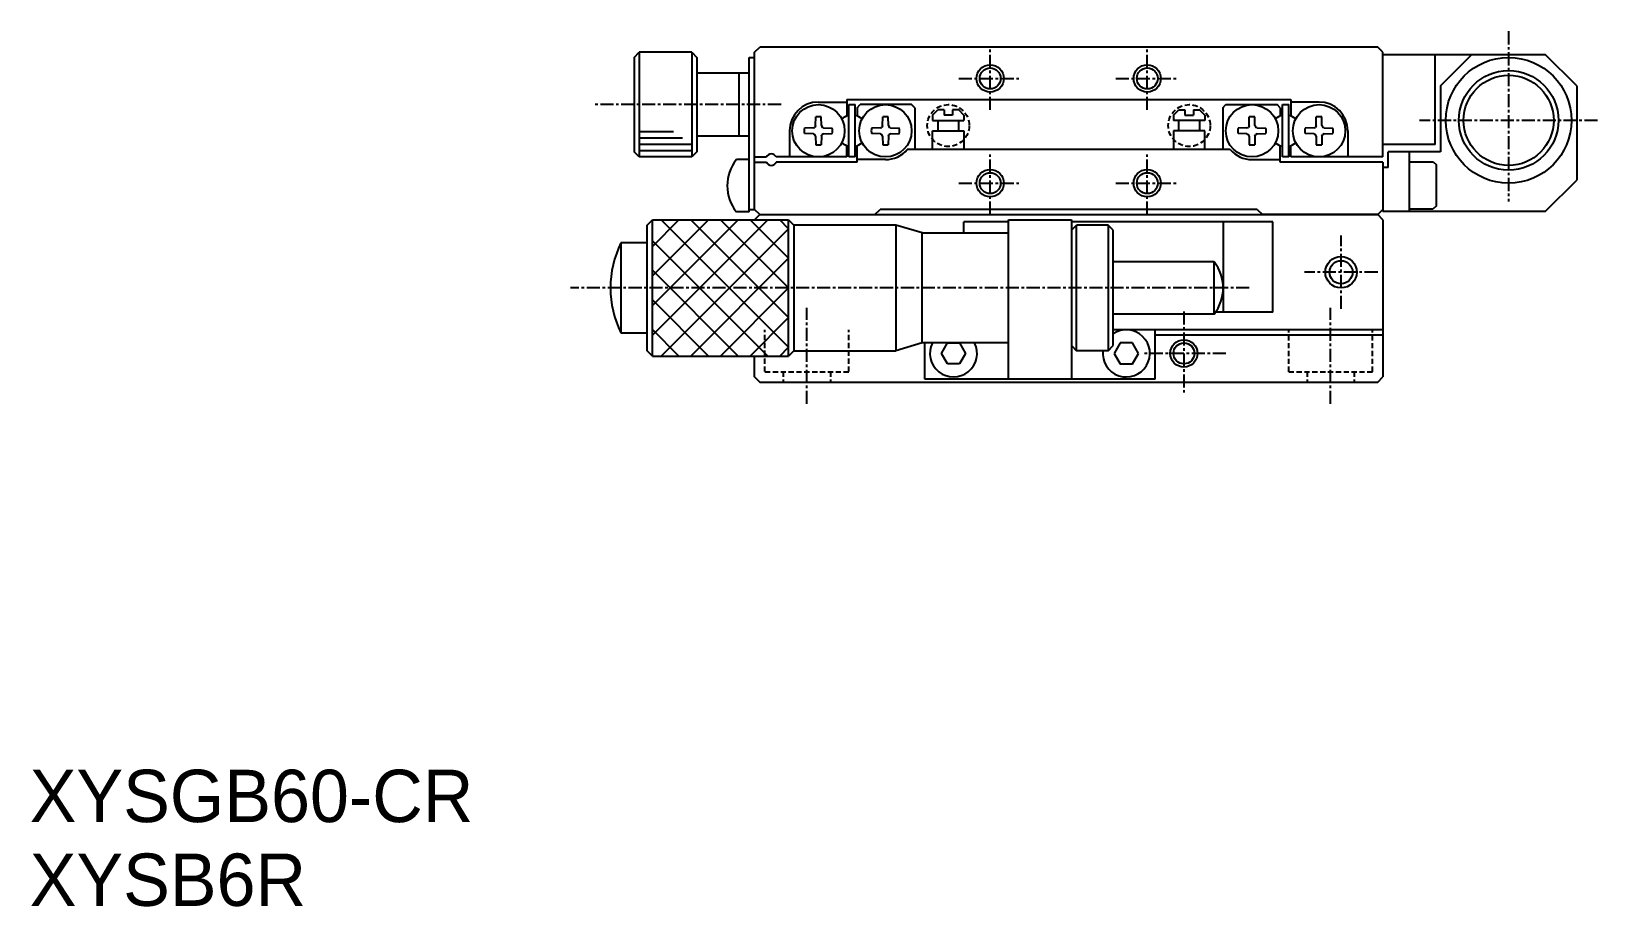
# Model space of a CAD drawing. Extents: x 119 to 455, y 28 to 303.
# Drawn here: x 121.5 to 271.1, y 28.3 to 111.9 of the extents above; entities that cross this region are included whole.
import ezdxf

# ---------------------------------------------------------------- set-up
doc = ezdxf.new("R2010")
doc.units = 0
doc.linetypes.add('CENTER', pattern=[2, 1.25, -0.25, 0.25, -0.25])
doc.linetypes.add('DASHED', pattern=[0.75, 0.5, -0.25])
doc.layers.get('0').update_dxf_attribs({"linetype": 'CONTINUOUS'})
doc.layers.add('CENTER', color=1, linetype='CENTER')

msp = doc.modelspace()

# ---------------------------------------------------------------- linework, layer by layer
at = {"color": 7, "linetype": 'CONTINUOUS'}
for p, q in [((179.05, 109.41), (179.55, 109.91)), ((179.05, 109.41), (179.05, 100.41)), ((179.55, 109.91), (179.55, 99.91)), ((184.55, 109.91), (179.55, 109.91)), ((184.55, 109.91), (184.55, 99.91)), ((184.55, 109.91), (185.05, 109.41)), ((185.05, 109.41), (185.05, 100.41)), ((190.05, 109.41), (190.55, 109.41)), ((190.05, 94.66), (190.05, 109.41)), ((190.55, 109.91), (191.05, 110.41)), ((190.55, 94.91), (190.55, 109.91)), ((250.05, 110.41), (191.05, 110.41)), ((250.55, 109.91), (250.05, 110.41)), ((250.55, 99.91), (250.55, 109.91)), ((250.55, 109.71), (266.05, 109.71)), ((255.55, 101.11), (255.55, 109.71)), ((256.05, 106.71), (259.05, 109.71)), ((269.05, 106.71), (266.05, 109.71)), ((190.05, 107.91), (185.05, 107.91)), ((189.05, 107.91), (189.05, 101.91)), ((256.05, 106.71), (256.05, 100.41)), ((269.05, 106.71), (269.05, 97.71)), ((196.65, 105.16), (199.35, 105.16)), ((199.35, 105.41), (199.35, 103.82)), ((199.35, 105.41), (241.75, 105.41)), ((199.55, 104.91), (200.15, 104.91)), ((199.55, 99.91), (199.55, 104.91)), ((200.15, 99.91), (200.15, 104.91)), ((200.35, 104.61), (200.65, 104.91)), ((205.55, 104.91), (200.65, 104.91)), ((205.85, 104.61), (205.55, 104.91)), ((235.25, 104.61), (235.55, 104.91)), ((235.55, 104.91), (240.45, 104.91)), ((240.75, 104.61), (240.45, 104.91)), ((240.95, 104.91), (241.55, 104.91)), ((240.95, 99.91), (240.95, 104.91)), ((241.55, 99.91), (241.55, 104.91)), ((241.75, 105.41), (241.75, 103.82)), ((244.45, 105.16), (241.75, 105.16)), ((196.38, 102.91), (196.39, 103.73)), ((196.93, 102.91), (196.91, 103.73)), ((200.35, 104.61), (200.35, 103.82)), ((202.78, 102.91), (202.79, 103.73)), ((203.33, 102.91), (203.31, 103.73)), ((205.85, 104.61), (205.85, 100.61)), ((207.55, 103.91), (208.05, 104.41)), ((207.55, 103.91), (207.55, 103.41)), ((207.55, 103.41), (210.55, 103.41)), ((208.65, 104.41), (208.05, 104.41)), ((208.05, 103.41), (208.05, 102.41)), ((208.65, 104.41), (208.65, 103.91)), ((209.45, 103.91), (208.65, 103.91)), ((210.05, 104.41), (209.45, 104.41)), ((209.45, 104.41), (209.45, 103.91)), ((210.55, 103.91), (210.05, 104.41)), ((210.05, 102.41), (210.05, 103.41)), ((210.55, 103.91), (210.55, 103.41)), ((230.55, 103.91), (231.05, 104.41)), ((230.55, 103.91), (230.55, 103.41)), ((233.55, 103.41), (230.55, 103.41)), ((231.05, 104.41), (231.65, 104.41)), ((231.05, 102.41), (231.05, 103.41)), ((231.65, 104.41), (231.65, 103.91)), ((231.65, 103.91), (232.45, 103.91)), ((232.45, 104.41), (233.05, 104.41)), ((232.45, 104.41), (232.45, 103.91)), ((233.55, 103.91), (233.05, 104.41)), ((233.05, 103.41), (233.05, 102.41)), ((233.55, 103.91), (233.55, 103.41)), ((235.25, 104.61), (235.25, 100.61)), ((237.78, 102.91), (237.79, 103.73)), ((238.33, 102.91), (238.31, 103.73)), ((240.75, 104.61), (240.75, 103.82)), ((244.18, 102.91), (244.19, 103.73)), ((244.73, 102.91), (244.71, 103.73)), ((190.05, 101.91), (185.05, 101.91)), ((193.9, 102.41), (193.9, 99.91)), ((196.17, 102.68), (195.33, 102.67)), ((196.17, 102.13), (195.33, 102.15)), ((196.17, 102.68), (196.3, 102.74)), ((196.17, 102.13), (196.3, 102.07)), ((196.38, 102.91), (196.3, 102.74)), ((196.38, 101.91), (196.3, 102.07)), ((196.38, 101.91), (196.39, 101.08)), ((196.93, 101.91), (196.91, 101.08)), ((196.93, 102.91), (197, 102.74)), ((196.93, 101.91), (197, 102.07)), ((197.13, 102.68), (197, 102.74)), ((197.13, 102.13), (197, 102.07)), ((197.13, 102.68), (197.98, 102.67)), ((197.13, 102.13), (197.98, 102.15)), ((202.57, 102.68), (201.73, 102.67)), ((202.57, 102.13), (201.73, 102.15)), ((202.57, 102.68), (202.7, 102.74)), ((202.57, 102.13), (202.7, 102.07)), ((202.78, 102.91), (202.7, 102.74)), ((202.78, 101.91), (202.7, 102.07)), ((202.78, 101.91), (202.79, 101.08)), ((203.33, 101.91), (203.31, 101.08)), ((203.33, 102.91), (203.4, 102.74)), ((203.33, 101.91), (203.4, 102.07)), ((203.53, 102.68), (203.4, 102.74)), ((203.53, 102.13), (203.4, 102.07)), ((203.53, 102.68), (204.38, 102.67)), ((203.53, 102.13), (204.38, 102.15)), ((207.55, 102.41), (210.55, 102.41)), ((207.55, 100.61), (207.55, 102.41)), ((210.55, 102.41), (210.55, 100.61)), ((233.55, 102.41), (230.55, 102.41)), ((230.55, 102.41), (230.55, 100.61)), ((233.55, 100.61), (233.55, 102.41)), ((237.57, 102.68), (236.73, 102.67)), ((237.57, 102.13), (236.73, 102.15)), ((237.57, 102.68), (237.7, 102.74)), ((237.57, 102.13), (237.7, 102.07)), ((237.78, 102.91), (237.7, 102.74)), ((237.78, 101.91), (237.7, 102.07)), ((237.78, 101.91), (237.79, 101.08)), ((238.33, 101.91), (238.31, 101.08)), ((238.33, 102.91), (238.4, 102.74)), ((238.33, 101.91), (238.4, 102.07)), ((238.53, 102.68), (238.4, 102.74)), ((238.53, 102.13), (238.4, 102.07)), ((238.53, 102.68), (239.38, 102.67)), ((238.53, 102.13), (239.38, 102.15)), ((243.97, 102.68), (243.13, 102.67)), ((243.97, 102.13), (243.13, 102.15)), ((243.97, 102.68), (244.1, 102.74)), ((243.97, 102.13), (244.1, 102.07)), ((244.18, 102.91), (244.1, 102.74)), ((244.18, 101.91), (244.1, 102.07)), ((244.18, 101.91), (244.19, 101.08)), ((244.73, 101.91), (244.71, 101.08)), ((244.73, 102.91), (244.8, 102.74)), ((244.73, 101.91), (244.8, 102.07)), ((244.93, 102.68), (244.8, 102.74)), ((244.93, 102.13), (244.8, 102.07)), ((244.93, 102.68), (245.78, 102.67)), ((244.93, 102.13), (245.78, 102.15)), ((247.2, 102.41), (247.2, 99.91)), ((179.55, 99.91), (179.05, 100.41)), ((185.05, 100.41), (184.55, 99.91)), ((199.35, 99.91), (199.35, 100.99)), ((200.35, 99.41), (200.35, 100.99)), ((235.97, 100.61), (205.13, 100.61)), ((240.75, 99.41), (240.75, 100.99)), ((241.75, 99.91), (241.75, 100.99)), ((255.55, 101.11), (250.55, 101.11)), ((251.05, 98.91), (251.05, 100.41)), ((256.05, 100.41), (251.05, 100.41)), ((253.05, 100.41), (253.05, 94.71)), ((184.55, 99.91), (179.55, 99.91)), ((190.05, 99.66), (188.83, 99.66)), ((190.55, 99.91), (191.69, 99.91)), ((190.55, 99.41), (191.69, 99.41)), ((199.35, 99.91), (192.61, 99.91)), ((200.35, 99.41), (192.61, 99.41)), ((200.15, 99.91), (199.55, 99.91)), ((203.05, 99.66), (200.35, 99.66)), ((238.05, 99.66), (240.75, 99.66)), ((250.55, 99.41), (240.75, 99.41)), ((241.55, 99.91), (240.95, 99.91)), ((250.55, 99.91), (241.75, 99.91)), ((250.55, 99.41), (250.55, 94.71)), ((251.05, 98.91), (250.55, 98.91)), ((253.05, 99.46), (255.35, 99.46)), ((255.35, 99.46), (255.65, 99.16)), ((255.65, 95.26), (255.65, 99.16)), ((266.05, 94.71), (269.05, 97.71)), ((190.05, 94.66), (188.83, 94.66)), ((190.05, 94.91), (190.55, 94.91)), ((191.05, 94.41), (190.55, 94.91)), ((191.05, 94.41), (190.55, 93.91)), ((191.05, 94.41), (250.05, 94.41)), ((191.05, 94.41), (202.05, 94.41)), ((202.05, 94.41), (202.55, 94.91)), ((238.55, 94.91), (202.55, 94.91)), ((238.55, 94.91), (239.05, 94.41)), ((250.05, 94.41), (239.05, 94.41)), ((250.05, 94.41), (250.55, 94.91)), ((250.55, 93.91), (250.05, 94.41)), ((266.05, 94.71), (250.55, 94.71)), ((253.05, 94.96), (255.35, 94.96)), ((255.65, 95.26), (255.35, 94.96)), ((180.3, 93.41), (180.8, 93.91)), ((180.3, 81.41), (180.3, 93.41)), ((180.8, 80.91), (180.8, 93.91)), ((180.8, 93.91), (193.8, 93.91)), ((193.8, 80.91), (193.8, 93.91)), ((193.8, 93.91), (194.3, 93.41)), ((194.3, 93.41), (194.3, 81.41)), ((204.05, 93.41), (194.3, 93.41)), ((206.55, 92.66), (204.05, 93.41)), ((204.05, 93.41), (204.05, 81.41)), ((210.55, 92.66), (210.55, 93.71)), ((214.8, 93.71), (210.55, 93.71)), ((214.8, 78.71), (214.8, 93.91)), ((214.8, 93.91), (220.8, 93.91)), ((220.8, 93.91), (220.8, 78.71)), ((240.05, 93.71), (220.8, 93.71)), ((220.8, 92.91), (221.3, 93.41)), ((221.3, 81.41), (221.3, 93.41)), ((224.3, 93.41), (221.3, 93.41)), ((224.3, 93.41), (224.3, 81.41)), ((224.8, 92.91), (224.3, 93.41)), ((224.8, 81.91), (224.8, 92.91)), ((235.3, 93.71), (235.3, 85.11)), ((240.05, 85.11), (240.05, 93.71)), ((250.55, 93.91), (250.55, 78.91)), ((177.8, 91.71), (177.8, 83.11)), ((180.3, 91.71), (177.8, 91.71)), ((206.55, 82.16), (206.55, 92.66)), ((206.55, 92.66), (214.8, 92.66)), ((234.42, 89.91), (224.8, 89.91)), ((234.42, 84.91), (234.42, 89.91)), ((234.42, 84.91), (224.8, 84.91)), ((240.05, 85.11), (234.57, 85.11)), ((177.8, 83.11), (180.3, 83.11)), ((250.55, 83.41), (224.8, 83.41)), ((228.8, 78.71), (228.8, 83.41)), ((250.55, 82.91), (228.8, 82.91)), ((180.8, 80.91), (180.3, 81.41)), ((180.8, 80.91), (193.8, 80.91)), ((190.55, 78.91), (190.55, 80.91)), ((194.3, 81.41), (193.8, 80.91)), ((204.05, 81.37), (194.3, 81.37)), ((206.55, 82.16), (204.05, 81.41)), ((214.8, 82.16), (206.55, 82.16)), ((206.8, 78.71), (206.8, 82.16)), ((208.4, 81.16), (208.97, 82.16)), ((208.97, 80.16), (208.4, 81.16)), ((208.97, 82.16), (210.13, 82.16)), ((210.13, 82.16), (210.71, 81.16)), ((210.71, 81.16), (210.13, 80.16)), ((220.8, 81.91), (221.3, 81.41)), ((224.3, 81.41), (221.3, 81.41)), ((224.3, 81.41), (224.8, 81.91)), ((225.47, 82.16), (224.9, 81.16)), ((224.9, 81.16), (225.47, 80.16)), ((226.63, 82.16), (225.47, 82.16)), ((227.21, 81.16), (226.63, 82.16)), ((226.63, 80.16), (227.21, 81.16)), ((210.13, 80.16), (208.97, 80.16)), ((225.47, 80.16), (226.63, 80.16)), ((191.05, 78.41), (190.55, 78.91)), ((190.55, 78.91), (191.05, 78.41)), ((191.05, 78.41), (250.05, 78.41)), ((228.8, 78.71), (206.8, 78.71)), ((250.05, 78.41), (250.55, 78.91)), ((250.05, 78.41), (250.55, 78.91))]:
    msp.add_line(p, q, dxfattribs=at)
at = {"color": 3, "linetype": 'CONTINUOUS'}
for p, q in [((182.82, 102.31), (179.55, 102.31)), ((183.69, 101.71), (179.55, 101.71)), ((184.55, 101.11), (179.55, 101.11)), ((184.55, 100.51), (179.55, 100.51)), ((180.8, 82.89), (191.82, 93.91)), ((180.8, 85.72), (188.99, 93.91)), ((180.8, 88.55), (186.16, 93.91)), ((180.8, 91.38), (183.33, 93.91)), ((193.8, 81.75), (181.64, 93.91)), ((181.64, 80.91), (193.8, 93.06)), ((193.8, 84.58), (184.47, 93.91)), ((193.8, 87.41), (187.3, 93.91)), ((193.8, 90.24), (190.13, 93.91)), ((193.8, 93.06), (192.96, 93.91)), ((191.82, 80.91), (180.8, 91.92)), ((184.47, 80.91), (193.8, 90.24)), ((188.99, 80.91), (180.8, 89.09)), ((187.3, 80.91), (193.8, 87.41)), ((186.16, 80.91), (180.8, 86.27)), ((190.13, 80.91), (193.8, 84.58)), ((183.33, 80.91), (180.8, 83.44)), ((192.96, 80.91), (193.8, 81.75))]:
    msp.add_line(p, q, dxfattribs=at)
at = {"color": 3, "linetype": 'DASHED'}
for p, q in [((191.55, 79.42), (191.55, 83.41)), ((199.55, 79.42), (199.55, 83.41)), ((241.55, 79.4), (241.55, 83.41)), ((249.55, 79.4), (249.55, 83.41)), ((191.55, 79.41), (199.55, 79.41)), ((193.3, 79.41), (193.3, 78.41)), ((197.8, 79.41), (197.8, 78.41)), ((241.55, 79.41), (249.55, 79.41)), ((243.3, 79.41), (243.3, 78.41)), ((247.8, 79.41), (247.8, 78.41))]:
    msp.add_line(p, q, dxfattribs=at)
at = {"color": 7, "linetype": 'CONTINUOUS'}
for centre, radius in [((262.55, 103.41), 6), ((213.05, 107.41), 1), ((228.05, 107.41), 1), ((262.55, 103.41), 4.75), ((262.55, 103.41), 4.3), ((196.65, 102.41), 2.5), ((203.05, 102.41), 2.5), ((238.05, 102.41), 2.5), ((244.45, 102.41), 2.5), ((213.05, 97.41), 1), ((228.05, 97.41), 1), ((246.55, 88.91), 1.1), ((231.55, 81.16), 1)]:
    msp.add_circle(centre, radius, dxfattribs=at)
at = {"color": 3, "linetype": 'CONTINUOUS'}
for centre, radius in [((213.05, 107.41), 1.3), ((228.05, 107.41), 1.3), ((213.05, 97.41), 1.3), ((228.05, 97.41), 1.3), ((246.55, 88.91), 1.5), ((231.55, 81.16), 1.3)]:
    msp.add_circle(centre, radius, dxfattribs=at)
at = {"color": 3, "linetype": 'DASHED'}
for centre in [(209.05, 102.91), (232.05, 102.91)]:
    msp.add_circle(centre, 2, dxfattribs=at)
at = {"color": 7, "linetype": 'CONTINUOUS'}
for centre, radius, start, end in [((196.65, 102.41), 2.75, 90, 180), ((244.45, 102.41), 2.75, 0, 90), ((196.65, 102.41), 1.35, 78.8959, 101.1041), ((199.85, 102.41), 1.5, 101.537, 130.5416), ((199.85, 102.41), 1.5, 49.4584, 78.4631), ((203.05, 102.41), 1.35, 78.8959, 101.1041), ((238.05, 102.41), 1.35, 78.8959, 101.1041), ((241.25, 102.41), 1.5, 101.537, 130.5416), ((241.25, 102.41), 1.5, 49.4584, 78.4631), ((244.45, 102.41), 1.35, 78.8959, 101.1041), ((196.65, 102.41), 1.35, 168.8959, 191.1041), ((196.65, 102.41), 1.35, 348.8959, 11.1041), ((203.05, 102.41), 1.35, 168.8959, 191.1041), ((203.05, 102.41), 1.35, 348.8959, 11.1041), ((238.05, 102.41), 1.35, 168.8959, 191.1041), ((238.05, 102.41), 1.35, 348.8959, 11.1041), ((244.45, 102.41), 1.35, 168.8959, 191.1041), ((244.45, 102.41), 1.35, 348.8959, 11.1041), ((192.15, 99.71), 0.5, 23.5782, 156.4218), ((196.65, 102.41), 1.35, 258.8959, 281.1041), ((199.85, 102.41), 1.5, 229.4584, 258.463), ((199.85, 102.41), 1.5, 281.537, 310.5416), ((203.05, 102.41), 1.35, 258.8959, 281.1041), ((203.05, 102.41), 2.75, 270, 319.1149), ((238.05, 102.41), 2.75, 220.8851, 270), ((238.05, 102.41), 1.35, 258.8959, 281.1041), ((241.25, 102.41), 1.5, 229.4584, 258.463), ((241.25, 102.41), 1.5, 281.537, 310.5416), ((244.45, 102.41), 1.35, 258.8959, 281.1041), ((191.95, 97.16), 4, 141.3178, 218.6822), ((192.15, 99.61), 0.5, 203.5782, 336.4218), ((186.55, 87.41), 9.75, 153.8162, 206.1838), ((231.3, 87.41), 4, 321.3178, 38.6822), ((226.05, 81.16), 2.25, 173.6206, 123.749), ((209.55, 81.16), 2.25, 153.6122, 26.3878)]:
    msp.add_arc(centre, radius, start, end, dxfattribs=at)
at = {"layer": 'CENTER', "color": 1, "linetype": 'CENTER'}
for p, q in [((262.55, 111.91), (262.55, 95.67)), ((213.05, 104.41), (213.05, 110.41)), ((228.05, 104.41), (228.05, 110.41)), ((210.05, 107.41), (216.05, 107.41)), ((225.05, 107.41), (231.05, 107.41)), ((193.08, 104.91), (175.18, 104.91)), ((271.05, 103.41), (254.05, 103.41)), ((213.05, 94.41), (213.05, 100.41)), ((228.05, 94.41), (228.05, 100.41)), ((210.05, 97.41), (216.05, 97.41)), ((225.05, 97.41), (231.05, 97.41)), ((246.55, 85.41), (246.55, 92.41)), ((250.05, 88.91), (243.05, 88.91)), ((237.78, 87.41), (172.97, 87.41)), ((195.55, 76.35), (195.55, 85.5)), ((245.55, 76.35), (245.55, 85.5)), ((231.55, 85.16), (231.55, 77.16)), ((235.55, 81.16), (227.55, 81.16))]:
    msp.add_line(p, q, dxfattribs=at)

# ---------------------------------------------------------------- texts
at = {"color": 7, "linetype": 'CONTINUOUS'}
for s, p in [('XYSGB60-CR', (121.35, 36.41)), ('XYSB6R', (121.35, 28.41))]:
    msp.add_text(s, height=5, dxfattribs=at).set_placement(p)

doc.saveas('drawing.dxf')
